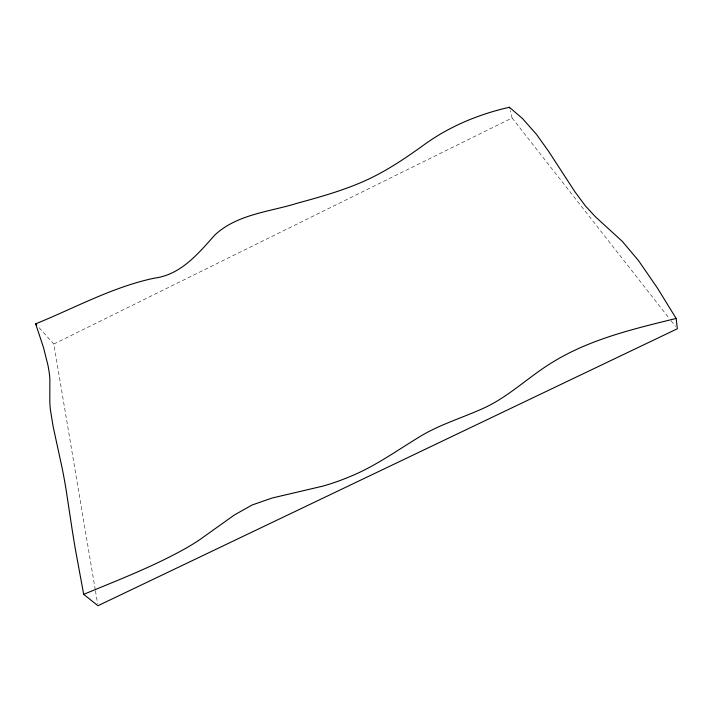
<?xml version="1.0" encoding="UTF-8"?>
<svg xmlns="http://www.w3.org/2000/svg" width="713" height="713" viewBox="0 0 713 713"><rect width="100%" height="100%" fill="white"/><g stroke="black" fill="none" stroke-linecap="round" stroke-linejoin="round"><path stroke-width="0.53" stroke-dasharray="3.56 2.67" d="M95.284 589.785L53.823 344.049L512.103 117.975L510.241 110.64M39.126 327.713L53.823 344.049M512.103 117.975L669.159 318.301M671.085 320.761L675.469 326.358M95.453 590.801L97.601 603.537"/><path stroke-width="1.07" d="M35.65 323.845C74.856 307.963 112.449 287.036 154.16 278.195C180.852 274.817 198.107 253.748 214.809 235.04C237.224 214.078 269.666 211.913 297.615 203.116C320.788 196.824 344.04 190.282 365.965 180.336A193.321 164.338 -38.2 0 0 374.753 176.093C391.152 167.733 406.428 157.386 421.41 146.735C447.372 127.235 477.808 114.41 509.385 107.28L522.424 118.456L536.613 134.543L548.743 151.548L574.936 191.806L585.409 205.959L595.569 216.921L622.306 241.368L638.643 260.789L657.457 288.114L676.147 318.444L677.35 328.755L97.966 605.72L83.688 594.348L75.551 550.258A694.845 144.293 69.9 0 1 72.387 531.105L65.854 488.2A853.666 416.953 47.2 0 0 62.209 468.352L53.136 426.57L50.373 409.556A108.768 32.673 64.8 0 1 49.821 401.437L49.839 378.291A114.526 37.228 60.7 0 0 47.949 365.279L43.52 347.614L35.65 323.845L36.809 325.137M83.688 594.348C118.501 579.919 153.874 566.336 186.761 547.762A190.665 115.47 -12.2 0 0 199.373 539.946L234.532 514.884L252.215 504.956L272.143 498.022L322.82 486.132A147.511 92.842 -22 0 0 350.083 476.551C374.031 466.81 395.18 451.775 417.087 438.326C437.987 424.921 462.042 418.103 484.439 407.809C509.385 396.241 529.082 376.419 552.468 362.302C590.061 339.094 633.723 328.889 676.147 318.444M509.385 107.28L509.554 107.948"/></g></svg>
